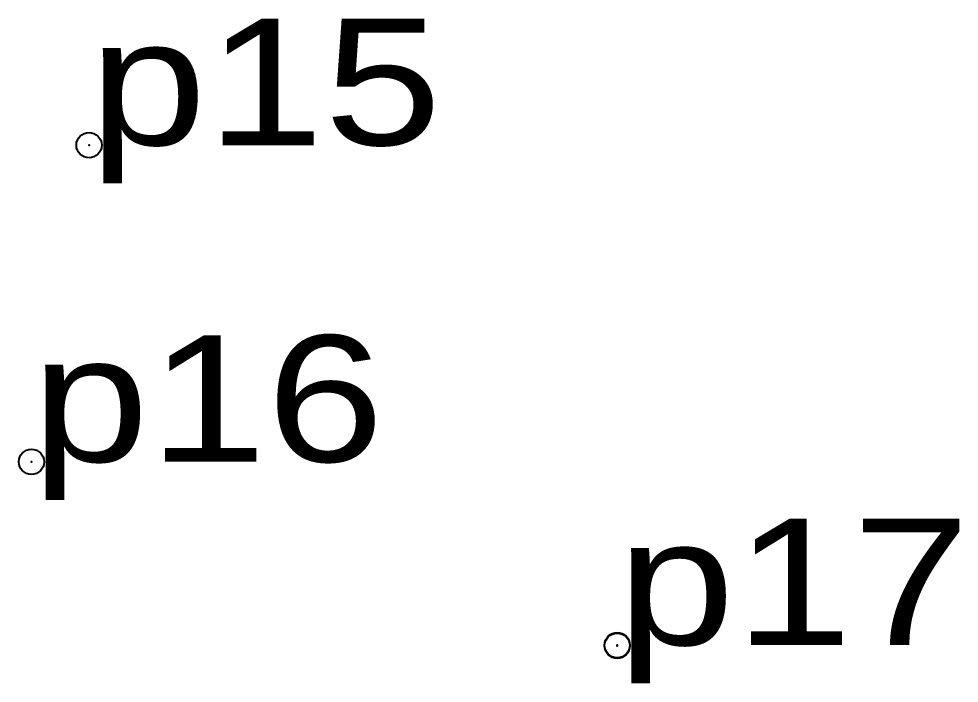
# Model space of a CAD drawing. Header units: metres. Extents: x 540596 to 552689, y 1835524 to 1841799.
# Drawn here: x 549074.4 to 549087.79, y 1838386.88 to 1838396.34 of the extents above; entities that cross this region are included whole.
import ezdxf

# ---------------------------------------------------------------- set-up
doc = ezdxf.new("R2010")
doc.units = ezdxf.units.M
doc.header["$LTSCALE"] = 0.72
doc.header["$PDMODE"] = 32
doc.header["$PDSIZE"] = 0.36
doc.layers.add('12', color=7, linetype='Continuous')
doc.layers.add('7', color=7, linetype='Continuous')

msp = doc.modelspace()

# ---------------------------------------------------------------- linework, layer by layer
at = {"layer": '7'}
for p in [(549075.4, 1838394.54), (549074.58, 1838390.03), (549082.92, 1838387.42), (549082.92, 1838387.41)]:
    msp.add_point(p, dxfattribs=at)

# ---------------------------------------------------------------- texts
at = {"layer": '12', "width": 1.25}
for s, p in [('p15', (549075.4, 1838394.54)), ('p15', (549075.4, 1838394.54)), ('p16', (549074.58, 1838390.03)), ('p16', (549074.58, 1838390.03)), ('p17', (549082.92, 1838387.42)), ('p17', (549082.92, 1838387.42))]:
    msp.add_text(s, height=1.8, dxfattribs=at).set_placement(p)

doc.saveas('drawing.dxf')
